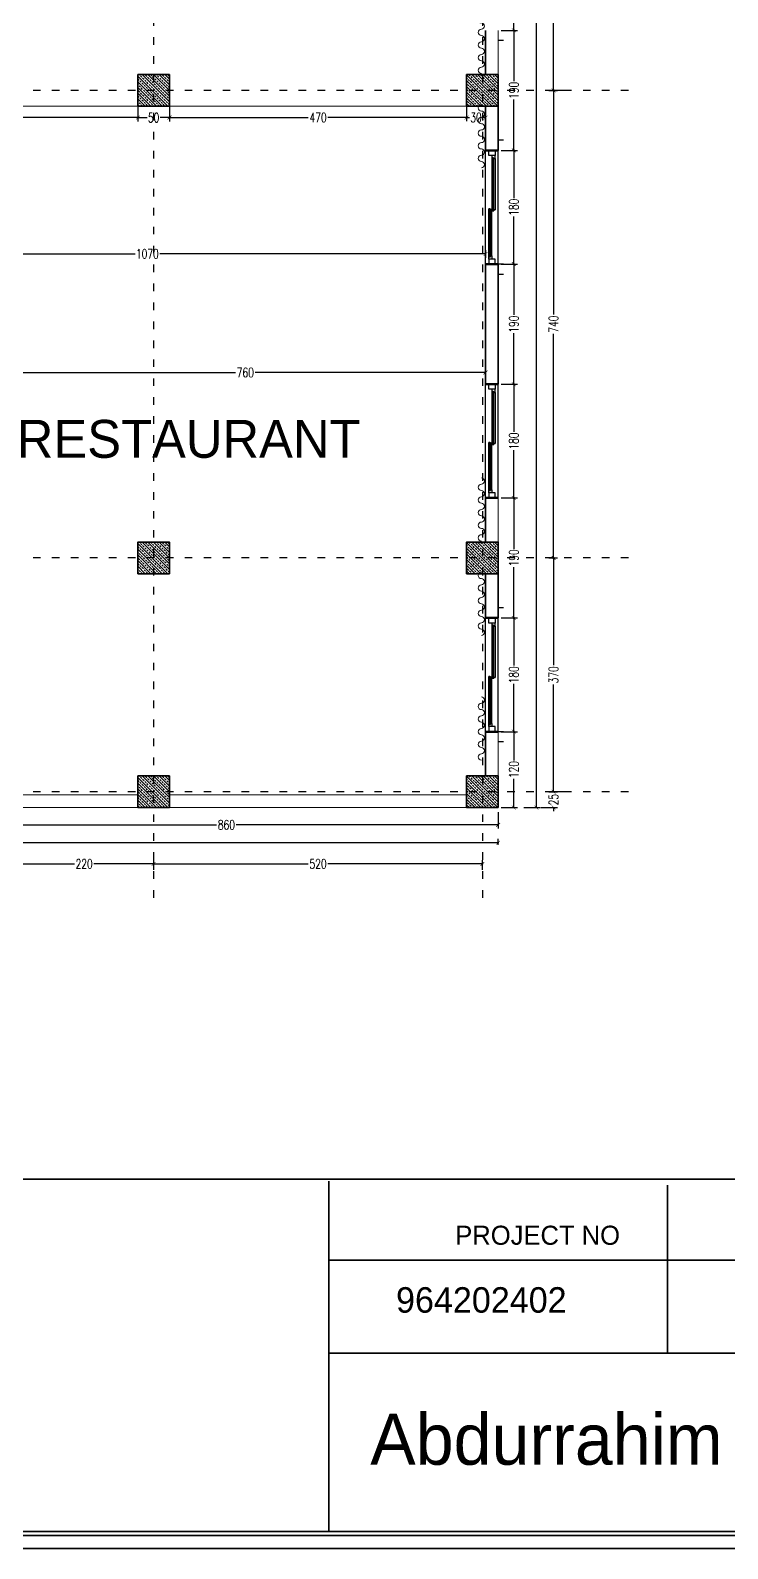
# Model space of a CAD drawing. Header units: centimetres. Extents: x -3207095 to 15275363, y -32656 to 4798027.
# Drawn here: x 680155 to 681258, y 4468302 to 4470705 of the extents above; entities that cross this region are included whole.
import ezdxf

# ---------------------------------------------------------------- set-up
doc = ezdxf.new("R2010")
doc.units = ezdxf.units.CM
doc.linetypes.add('ACAD_ISO03W100', pattern=[30, 12, -18])
doc.linetypes.add('DUZ', pattern=[500, 500])
doc.layers.get('0').update_dxf_attribs({"color": 1, "linetype": 'DUZ'})
for name, color, linetype in [('AGAC', 116, 'Continuous'), ('DIM', 1, 'DUZ'), ('KOLTAR_F', 145, 'Continuous'), ('PEN', 161, 'Continuous'), ('söve', 26, 'DUZ')]:
    doc.layers.add(name, color=color, linetype=linetype)
for name, color, linetype, lineweight in [('cam', 143, 'Continuous', 20), ('DUV', 220, 'Continuous', 50), ('DUVAR', 7, 'Continuous', 35), ('FE_PERDE', 205, 'Continuous', 15), ('gor25', 142, 'Continuous', 25), ('iç duvar', 7, 'Continuous', 50), ('KOLON_F', 3, 'Continuous', 35), ('YAZI', 7, 'Continuous', 15)]:
    doc.layers.add(name, color=color, linetype=linetype, lineweight=lineweight)
doc.styles.add('DIM', font='ROMANSTW.SHX', dxfattribs={"width": 0.7})
doc.dimstyles.new('1_100', dxfattribs={"dimtxt": 15, "dimasz": 6, "dimexe": 6, "dimexo": 0, "dimgap": 2, "dimtad": 0, "dimdec": 1, "dimzin": 11, "dimdsep": 46, "dimtxsty": 'DIM', "dimblk": 'ARCHTICK', "dimcen": 3, "dimdle": 1.25, "dimclrt": 2, "dimadec": 0, "dimazin": 0, "dimtfac": 1.25, "dimtdec": 1, "dimtix": 1, "dimtofl": 0, "dimtmove": 1, "dimatfit": 3, "dimldrblk": 'ARCHTICK', "dimfxl": 20, "dimfxlon": 1, "dimtolj": 1, "dimtzin": 0, "dimarcsym": 0})
pattern_1 = [(135, (5182297.5296, 3810001.6723), (-4.4901280605, -4.4901280605), []), (135, (5182297.5296, 3810006.1625), (-4.4901280605, -4.4901280605), [3.175, -1.5875])]

# ---------------------------------------------------------------- blocks, each defined once
blk = doc.blocks.new('GEN_BLOCK00601')
at = {"linetype": 'Continuous', "ltscale": 50}
for centre, start, end in [((50, 50), 0, 180), ((150, 50), 180, 0), ((250, 50), 0, 180), ((350, 50), 180, 0), ((450, 50), 0, 180), ((550, 50), 180, 0), ((650, 50), 0, 180), ((750, 50), 180, 0), ((850, 50), 0, 180), ((950, 50), 180, 0)]:
    blk.add_arc(centre, 50, start, end, dxfattribs=at)
for tag in ['FLOOR', 'Sfb']:
    blk.add_attdef(tag, (0, 0), '', height=1)
blk = doc.blocks.new('_ArchTick')
at = {"color": 0, "linetype": 'ByBlock', "const_width": 0.15}
blk.add_lwpolyline([(-0.5, -0.5), (0.5, 0.5)], dxfattribs=at)
blk = doc.blocks.new('*D281')
at = {"layer": 'Defpoints', "color": 0, "linetype": 'Continuous', "lineweight": 5, "transparency": 16777216}
for p in [(680035.1, 4469475.2), (680895.1, 4469475.2), (680895.1, 4469447.9)]:
    blk.add_point(p, dxfattribs=at)
at = {"layer": 'DIM', "color": 0, "linetype": 'Continuous', "lineweight": -2, "transparency": 16777216}
for p, q in [((680035.1, 4469467.9), (680035.1, 4469441.9)), ((680895.1, 4469467.9), (680895.1, 4469441.9)), ((680033.8, 4469447.9), (680449.6, 4469447.9)), ((680896.3, 4469447.9), (680480.6, 4469447.9))]:
    blk.add_line(p, q, dxfattribs=at)
at = {"layer": 'DIM', "color": 0, "linetype": 'Continuous', "lineweight": -2, "transparency": 16777216, "xscale": 6, "yscale": 6, "zscale": 6, "rotation": 180}
blk.add_blockref('_ArchTick', (680035.1, 4469447.9), dxfattribs=at)
at = {"layer": 'DIM', "color": 0, "linetype": 'Continuous', "lineweight": -2, "transparency": 16777216, "xscale": 6, "yscale": 6, "zscale": 6}
blk.add_blockref('_ArchTick', (680895.1, 4469447.9), dxfattribs=at)
at = {"layer": 'DIM', "color": 2, "linetype": 'Continuous', "lineweight": 5, "transparency": 16777216, "insert": (680465.1, 4469447.9), "char_height": 15, "attachment_point": 5, "style": 'DIM'}
blk.add_mtext('\\A1;860', dxfattribs=at)
blk = doc.blocks.new('*D282')
at = {"layer": 'Defpoints', "color": 0, "linetype": 'Continuous', "lineweight": 5, "transparency": 16777216}
for p in [(680895.1, 4469595.2), (680919.7, 4469595.2), (680895.1, 4469475.2)]:
    blk.add_point(p, dxfattribs=at)
at = {"layer": 'DIM', "color": 0, "linetype": 'Continuous', "lineweight": -2, "transparency": 16777216}
for p, q in [((680899.7, 4469595.2), (680925.7, 4469595.2)), ((680919.7, 4469596.4), (680919.7, 4469549.7)), ((680919.7, 4469473.9), (680919.7, 4469520.7)), ((680899.7, 4469475.2), (680925.7, 4469475.2))]:
    blk.add_line(p, q, dxfattribs=at)
at = {"layer": 'DIM', "color": 0, "linetype": 'Continuous', "lineweight": -2, "transparency": 16777216, "xscale": 6, "yscale": 6, "zscale": 6}
for p, rotation in [((680919.7, 4469595.2), 90), ((680919.7, 4469475.2), 270)]:
    blk.add_blockref('_ArchTick', p, dxfattribs=dict(at, rotation=rotation))
at = {"layer": 'DIM', "color": 2, "linetype": 'Continuous', "lineweight": 5, "transparency": 16777216, "insert": (680919.7, 4469535.2), "char_height": 15, "attachment_point": 5, "rotation": 90, "style": 'DIM'}
blk.add_mtext('\\A1;120', dxfattribs=at)
blk = doc.blocks.new('*D283')
at = {"layer": 'Defpoints', "color": 0, "linetype": 'Continuous', "lineweight": 5, "transparency": 16777216}
for p in [(680895.1, 4469775.2), (680919.7, 4469775.2), (680895.1, 4469595.2)]:
    blk.add_point(p, dxfattribs=at)
at = {"layer": 'DIM', "color": 0, "linetype": 'Continuous', "lineweight": -2, "transparency": 16777216}
for p, q in [((680899.7, 4469775.2), (680925.7, 4469775.2)), ((680919.7, 4469776.4), (680919.7, 4469699.7)), ((680919.7, 4469593.9), (680919.7, 4469670.7)), ((680899.7, 4469595.2), (680925.7, 4469595.2))]:
    blk.add_line(p, q, dxfattribs=at)
at = {"layer": 'DIM', "color": 0, "linetype": 'Continuous', "lineweight": -2, "transparency": 16777216, "xscale": 6, "yscale": 6, "zscale": 6}
for p, rotation in [((680919.7, 4469775.2), 90), ((680919.7, 4469595.2), 270)]:
    blk.add_blockref('_ArchTick', p, dxfattribs=dict(at, rotation=rotation))
at = {"layer": 'DIM', "color": 2, "linetype": 'Continuous', "lineweight": 5, "transparency": 16777216, "insert": (680919.7, 4469685.2), "char_height": 15, "attachment_point": 5, "rotation": 90, "style": 'DIM'}
blk.add_mtext('\\A1;180', dxfattribs=at)
blk = doc.blocks.new('*D284')
at = {"layer": 'Defpoints', "color": 0, "linetype": 'Continuous', "lineweight": 5, "transparency": 16777216}
for p in [(680895.1, 4469965.2), (680919.7, 4469965.2), (680895.1, 4469775.2)]:
    blk.add_point(p, dxfattribs=at)
at = {"layer": 'DIM', "color": 0, "linetype": 'Continuous', "lineweight": -2, "transparency": 16777216}
for p, q in [((680899.7, 4469965.2), (680925.7, 4469965.2)), ((680919.7, 4469966.4), (680919.7, 4469884.7)), ((680919.7, 4469773.9), (680919.7, 4469855.7)), ((680899.7, 4469775.2), (680925.7, 4469775.2))]:
    blk.add_line(p, q, dxfattribs=at)
at = {"layer": 'DIM', "color": 0, "linetype": 'Continuous', "lineweight": -2, "transparency": 16777216, "xscale": 6, "yscale": 6, "zscale": 6}
for p, rotation in [((680919.7, 4469965.2), 90), ((680919.7, 4469775.2), 270)]:
    blk.add_blockref('_ArchTick', p, dxfattribs=dict(at, rotation=rotation))
at = {"layer": 'DIM', "color": 2, "linetype": 'Continuous', "lineweight": 5, "transparency": 16777216, "insert": (680919.7, 4469870.2), "char_height": 15, "attachment_point": 5, "rotation": 90, "style": 'DIM'}
blk.add_mtext('\\A1;190', dxfattribs=at)
blk = doc.blocks.new('*D285')
at = {"layer": 'Defpoints', "color": 0, "linetype": 'Continuous', "lineweight": 5, "transparency": 16777216}
for p in [(680895.1, 4470145.2), (680919.7, 4470145.2), (680895.1, 4469965.2)]:
    blk.add_point(p, dxfattribs=at)
at = {"layer": 'DIM', "color": 0, "linetype": 'Continuous', "lineweight": -2, "transparency": 16777216}
for p, q in [((680899.7, 4470145.2), (680925.7, 4470145.2)), ((680919.7, 4470146.4), (680919.7, 4470069.7)), ((680919.7, 4469963.9), (680919.7, 4470040.7)), ((680899.7, 4469965.2), (680925.7, 4469965.2))]:
    blk.add_line(p, q, dxfattribs=at)
at = {"layer": 'DIM', "color": 0, "linetype": 'Continuous', "lineweight": -2, "transparency": 16777216, "xscale": 6, "yscale": 6, "zscale": 6}
for p, rotation in [((680919.7, 4470145.2), 90), ((680919.7, 4469965.2), 270)]:
    blk.add_blockref('_ArchTick', p, dxfattribs=dict(at, rotation=rotation))
at = {"layer": 'DIM', "color": 2, "linetype": 'Continuous', "lineweight": 5, "transparency": 16777216, "insert": (680919.7, 4470055.2), "char_height": 15, "attachment_point": 5, "rotation": 90, "style": 'DIM'}
blk.add_mtext('\\A1;180', dxfattribs=at)
blk = doc.blocks.new('*D286')
at = {"layer": 'Defpoints', "color": 0, "linetype": 'Continuous', "lineweight": 5, "transparency": 16777216}
for p in [(680895.1, 4470335.2), (680919.7, 4470335.2), (680895.1, 4470145.2)]:
    blk.add_point(p, dxfattribs=at)
at = {"layer": 'DIM', "color": 0, "linetype": 'Continuous', "lineweight": -2, "transparency": 16777216}
for p, q in [((680899.7, 4470335.2), (680925.7, 4470335.2)), ((680919.7, 4470336.4), (680919.7, 4470254.7)), ((680919.7, 4470143.9), (680919.7, 4470225.7)), ((680899.7, 4470145.2), (680925.7, 4470145.2))]:
    blk.add_line(p, q, dxfattribs=at)
at = {"layer": 'DIM', "color": 0, "linetype": 'Continuous', "lineweight": -2, "transparency": 16777216, "xscale": 6, "yscale": 6, "zscale": 6}
for p, rotation in [((680919.7, 4470335.2), 90), ((680919.7, 4470145.2), 270)]:
    blk.add_blockref('_ArchTick', p, dxfattribs=dict(at, rotation=rotation))
at = {"layer": 'DIM', "color": 2, "linetype": 'Continuous', "lineweight": 5, "transparency": 16777216, "insert": (680919.7, 4470240.2), "char_height": 15, "attachment_point": 5, "rotation": 90, "style": 'DIM'}
blk.add_mtext('\\A1;190', dxfattribs=at)
blk = doc.blocks.new('*D287')
at = {"layer": 'Defpoints', "color": 0, "linetype": 'Continuous', "lineweight": 5, "transparency": 16777216}
for p in [(680895.1, 4470515.2), (680919.7, 4470515.2), (680895.1, 4470335.2)]:
    blk.add_point(p, dxfattribs=at)
at = {"layer": 'DIM', "color": 0, "linetype": 'Continuous', "lineweight": -2, "transparency": 16777216}
for p, q in [((680899.7, 4470515.2), (680925.7, 4470515.2)), ((680919.7, 4470516.4), (680919.7, 4470439.7)), ((680919.7, 4470333.9), (680919.7, 4470410.7)), ((680899.7, 4470335.2), (680925.7, 4470335.2))]:
    blk.add_line(p, q, dxfattribs=at)
at = {"layer": 'DIM', "color": 0, "linetype": 'Continuous', "lineweight": -2, "transparency": 16777216, "xscale": 6, "yscale": 6, "zscale": 6}
for p, rotation in [((680919.7, 4470515.2), 90), ((680919.7, 4470335.2), 270)]:
    blk.add_blockref('_ArchTick', p, dxfattribs=dict(at, rotation=rotation))
at = {"layer": 'DIM', "color": 2, "linetype": 'Continuous', "lineweight": 5, "transparency": 16777216, "insert": (680919.7, 4470425.2), "char_height": 15, "attachment_point": 5, "rotation": 90, "style": 'DIM'}
blk.add_mtext('\\A1;180', dxfattribs=at)
blk = doc.blocks.new('*D288')
at = {"layer": 'Defpoints', "color": 0, "linetype": 'Continuous', "lineweight": 5, "transparency": 16777216}
for p in [(680895.1, 4470705.2), (680919.7, 4470705.2), (680895.1, 4470515.2)]:
    blk.add_point(p, dxfattribs=at)
at = {"layer": 'DIM', "color": 0, "linetype": 'Continuous', "lineweight": -2, "transparency": 16777216}
for p, q in [((680899.7, 4470705.2), (680925.7, 4470705.2)), ((680919.7, 4470706.4), (680919.7, 4470624.7)), ((680919.7, 4470513.9), (680919.7, 4470595.7)), ((680899.7, 4470515.2), (680925.7, 4470515.2))]:
    blk.add_line(p, q, dxfattribs=at)
at = {"layer": 'DIM', "color": 0, "linetype": 'Continuous', "lineweight": -2, "transparency": 16777216, "xscale": 6, "yscale": 6, "zscale": 6}
for p, rotation in [((680919.7, 4470705.2), 90), ((680919.7, 4470515.2), 270)]:
    blk.add_blockref('_ArchTick', p, dxfattribs=dict(at, rotation=rotation))
at = {"layer": 'DIM', "color": 2, "linetype": 'Continuous', "lineweight": 5, "transparency": 16777216, "insert": (680919.7, 4470610.2), "char_height": 15, "attachment_point": 5, "rotation": 90, "style": 'DIM'}
blk.add_mtext('\\A1;190', dxfattribs=at)
blk = doc.blocks.new('*D289')
at = {"layer": 'Defpoints', "color": 0, "linetype": 'Continuous', "lineweight": 5, "transparency": 16777216}
for p in [(680895.1, 4470885.2), (680919.7, 4470885.2), (680895.1, 4470705.2)]:
    blk.add_point(p, dxfattribs=at)
at = {"layer": 'DIM', "color": 0, "linetype": 'Continuous', "lineweight": -2, "transparency": 16777216}
for p, q in [((680899.7, 4470885.2), (680925.7, 4470885.2)), ((680919.7, 4470886.4), (680919.7, 4470809.7)), ((680919.7, 4470703.9), (680919.7, 4470780.7)), ((680899.7, 4470705.2), (680925.7, 4470705.2))]:
    blk.add_line(p, q, dxfattribs=at)
at = {"layer": 'DIM', "color": 0, "linetype": 'Continuous', "lineweight": -2, "transparency": 16777216, "xscale": 6, "yscale": 6, "zscale": 6}
for p, rotation in [((680919.7, 4470885.2), 90), ((680919.7, 4470705.2), 270)]:
    blk.add_blockref('_ArchTick', p, dxfattribs=dict(at, rotation=rotation))
at = {"layer": 'DIM', "color": 2, "linetype": 'Continuous', "lineweight": 5, "transparency": 16777216, "insert": (680919.7, 4470795.2), "char_height": 15, "attachment_point": 5, "rotation": 90, "style": 'DIM'}
blk.add_mtext('\\A1;180', dxfattribs=at)
blk = doc.blocks.new('*D307')
at = {"layer": 'Defpoints', "color": 0, "linetype": 'Continuous', "lineweight": 5, "transparency": 16777216}
for p in [(680975.1, 4471350.2), (680982.7, 4470610.2), (681045.6, 4470610.2)]:
    blk.add_point(p, dxfattribs=at)
at = {"layer": 'DIM', "color": 0, "linetype": 'Continuous', "lineweight": -2, "transparency": 16777216}
for p, q in [((680975.1, 4471350.2), (680988.7, 4471350.2)), ((680982.7, 4471351.4), (680982.7, 4470995.7)), ((680982.7, 4470608.9), (680982.7, 4470964.7)), ((681002.7, 4470610.2), (680976.7, 4470610.2))]:
    blk.add_line(p, q, dxfattribs=at)
at = {"layer": 'DIM', "color": 0, "linetype": 'Continuous', "lineweight": -2, "transparency": 16777216, "xscale": 6, "yscale": 6, "zscale": 6}
for p, rotation in [((680982.7, 4471350.2), 90), ((680982.7, 4470610.2), 270)]:
    blk.add_blockref('_ArchTick', p, dxfattribs=dict(at, rotation=rotation))
at = {"layer": 'DIM', "color": 2, "linetype": 'Continuous', "lineweight": 5, "transparency": 16777216, "insert": (680982.7, 4470980.2), "char_height": 15, "attachment_point": 5, "rotation": 90, "style": 'DIM'}
blk.add_mtext('\\A1;740', dxfattribs=at)
blk = doc.blocks.new('*D308')
at = {"layer": 'Defpoints', "color": 0, "linetype": 'Continuous', "lineweight": 5, "transparency": 16777216}
for p in [(680975.1, 4470610.2), (680975.1, 4469870.2), (680982.7, 4469870.2)]:
    blk.add_point(p, dxfattribs=at)
at = {"layer": 'DIM', "color": 0, "linetype": 'Continuous', "lineweight": -2, "transparency": 16777216}
for p, q in [((680982.7, 4470611.4), (680982.7, 4470255.7)), ((680975.1, 4470610.2), (680988.7, 4470610.2)), ((680982.7, 4469868.9), (680982.7, 4470224.7)), ((680975.1, 4469870.2), (680988.7, 4469870.2))]:
    blk.add_line(p, q, dxfattribs=at)
at = {"layer": 'DIM', "color": 0, "linetype": 'Continuous', "lineweight": -2, "transparency": 16777216, "xscale": 6, "yscale": 6, "zscale": 6}
for p, rotation in [((680982.7, 4470610.2), 90), ((680982.7, 4469870.2), 270)]:
    blk.add_blockref('_ArchTick', p, dxfattribs=dict(at, rotation=rotation))
at = {"layer": 'DIM', "color": 2, "linetype": 'Continuous', "lineweight": 5, "transparency": 16777216, "insert": (680982.7, 4470240.2), "char_height": 15, "attachment_point": 5, "rotation": 90, "style": 'DIM'}
blk.add_mtext('\\A1;740', dxfattribs=at)
blk = doc.blocks.new('*D309')
at = {"layer": 'Defpoints', "color": 0, "linetype": 'Continuous', "lineweight": 5, "transparency": 16777216}
for p in [(680975.1, 4469870.2), (680982.7, 4469500.2), (681045.6, 4469500.2)]:
    blk.add_point(p, dxfattribs=at)
at = {"layer": 'DIM', "color": 0, "linetype": 'Continuous', "lineweight": -2, "transparency": 16777216}
for p, q in [((680975.1, 4469870.2), (680988.7, 4469870.2)), ((680982.7, 4469871.4), (680982.7, 4469700.7)), ((680982.7, 4469498.9), (680982.7, 4469669.7)), ((681002.7, 4469500.2), (680976.7, 4469500.2))]:
    blk.add_line(p, q, dxfattribs=at)
at = {"layer": 'DIM', "color": 0, "linetype": 'Continuous', "lineweight": -2, "transparency": 16777216, "xscale": 6, "yscale": 6, "zscale": 6}
for p, rotation in [((680982.7, 4469870.2), 90), ((680982.7, 4469500.2), 270)]:
    blk.add_blockref('_ArchTick', p, dxfattribs=dict(at, rotation=rotation))
at = {"layer": 'DIM', "color": 2, "linetype": 'Continuous', "lineweight": 5, "transparency": 16777216, "insert": (680982.7, 4469685.2), "char_height": 15, "attachment_point": 5, "rotation": 90, "style": 'DIM'}
blk.add_mtext('\\A1;370', dxfattribs=at)
blk = doc.blocks.new('*D310')
at = {"layer": 'Defpoints', "color": 0, "linetype": 'Continuous', "lineweight": 5, "transparency": 16777216}
for p in [(680975.1, 4469500.2), (680925.7, 4469475.2), (680982.7, 4469475.2)]:
    blk.add_point(p, dxfattribs=at)
at = {"layer": 'DIM', "color": 0, "linetype": 'Continuous', "lineweight": -2, "transparency": 16777216}
for p, q in [((680982.7, 4469500.2), (680982.7, 4469506.2)), ((680975.1, 4469500.2), (680988.7, 4469500.2)), ((680962.7, 4469475.2), (680988.7, 4469475.2)), ((680982.7, 4469475.2), (680982.7, 4469469.2))]:
    blk.add_line(p, q, dxfattribs=at)
at = {"layer": 'DIM', "color": 0, "linetype": 'Continuous', "lineweight": -2, "transparency": 16777216, "xscale": 6, "yscale": 6, "zscale": 6}
for p, rotation in [((680982.7, 4469500.2), 270), ((680982.7, 4469475.2), 90)]:
    blk.add_blockref('_ArchTick', p, dxfattribs=dict(at, rotation=rotation))
at = {"layer": 'DIM', "color": 2, "linetype": 'Continuous', "lineweight": 5, "transparency": 16777216, "insert": (680982.7, 4469487.7), "char_height": 15, "attachment_point": 5, "rotation": 90, "style": 'DIM'}
blk.add_mtext('\\A1;25', dxfattribs=at)
blk = doc.blocks.new('*D311')
at = {"layer": 'Defpoints', "color": 0, "linetype": 'Continuous', "lineweight": 5, "transparency": 16777216}
for p in [(680350.1, 4469385.9), (680350.1, 4469376.6), (680870.1, 4469376.6)]:
    blk.add_point(p, dxfattribs=at)
at = {"layer": 'DIM', "color": 0, "linetype": 'Continuous', "lineweight": -2, "transparency": 16777216}
for p, q in [((680348.8, 4469385.9), (680594.6, 4469385.9)), ((680350.1, 4469376.6), (680350.1, 4469391.9)), ((680871.3, 4469385.9), (680625.6, 4469385.9)), ((680870.1, 4469376.6), (680870.1, 4469391.9))]:
    blk.add_line(p, q, dxfattribs=at)
at = {"layer": 'DIM', "color": 0, "linetype": 'Continuous', "lineweight": -2, "transparency": 16777216, "xscale": 6, "yscale": 6, "zscale": 6, "rotation": 180}
blk.add_blockref('_ArchTick', (680350.1, 4469385.9), dxfattribs=at)
at = {"layer": 'DIM', "color": 0, "linetype": 'Continuous', "lineweight": -2, "transparency": 16777216, "xscale": 6, "yscale": 6, "zscale": 6}
blk.add_blockref('_ArchTick', (680870.1, 4469385.9), dxfattribs=at)
at = {"layer": 'DIM', "color": 2, "linetype": 'Continuous', "lineweight": 5, "transparency": 16777216, "insert": (680610.1, 4469385.9), "char_height": 15, "attachment_point": 5, "style": 'DIM'}
blk.add_mtext('\\A1;520', dxfattribs=at)
blk = doc.blocks.new('*D312')
at = {"layer": 'Defpoints', "color": 0, "linetype": 'Continuous', "lineweight": 5, "transparency": 16777216}
for p in [(680130.1, 4469385.9), (680130.1, 4469376.6), (680350.1, 4469376.6)]:
    blk.add_point(p, dxfattribs=at)
at = {"layer": 'DIM', "color": 0, "linetype": 'Continuous', "lineweight": -2, "transparency": 16777216}
for p, q in [((680128.8, 4469385.9), (680224.6, 4469385.9)), ((680130.1, 4469376.6), (680130.1, 4469391.9)), ((680351.3, 4469385.9), (680255.6, 4469385.9)), ((680350.1, 4469376.6), (680350.1, 4469391.9))]:
    blk.add_line(p, q, dxfattribs=at)
at = {"layer": 'DIM', "color": 0, "linetype": 'Continuous', "lineweight": -2, "transparency": 16777216, "xscale": 6, "yscale": 6, "zscale": 6, "rotation": 180}
blk.add_blockref('_ArchTick', (680130.1, 4469385.9), dxfattribs=at)
at = {"layer": 'DIM', "color": 0, "linetype": 'Continuous', "lineweight": -2, "transparency": 16777216, "xscale": 6, "yscale": 6, "zscale": 6}
blk.add_blockref('_ArchTick', (680350.1, 4469385.9), dxfattribs=at)
at = {"layer": 'DIM', "color": 2, "linetype": 'Continuous', "lineweight": 5, "transparency": 16777216, "insert": (680240.1, 4469385.9), "char_height": 15, "attachment_point": 5, "style": 'DIM'}
blk.add_mtext('\\A1;220', dxfattribs=at)
blk = doc.blocks.new('*D332')
at = {"layer": 'Defpoints', "color": 0, "linetype": 'Continuous', "lineweight": 5, "transparency": 16777216}
for p in [(679240.1, 4469416.1), (680895.1, 4469419.5), (680895.1, 4469416.1)]:
    blk.add_point(p, dxfattribs=at)
at = {"layer": 'DIM', "color": 0, "linetype": 'Continuous', "lineweight": -2, "transparency": 16777216}
for p, q in [((679238.8, 4469419.5), (680048.1, 4469419.5)), ((679240.1, 4469416.1), (679240.1, 4469425.5)), ((680896.3, 4469419.5), (680087.1, 4469419.5)), ((680895.1, 4469416.1), (680895.1, 4469425.5))]:
    blk.add_line(p, q, dxfattribs=at)
at = {"layer": 'DIM', "color": 0, "linetype": 'Continuous', "lineweight": -2, "transparency": 16777216, "xscale": 6, "yscale": 6, "zscale": 6, "rotation": 180}
blk.add_blockref('_ArchTick', (679240.1, 4469419.5), dxfattribs=at)
at = {"layer": 'DIM', "color": 0, "linetype": 'Continuous', "lineweight": -2, "transparency": 16777216, "xscale": 6, "yscale": 6, "zscale": 6}
blk.add_blockref('_ArchTick', (680895.1, 4469419.5), dxfattribs=at)
at = {"layer": 'DIM', "color": 2, "linetype": 'Continuous', "lineweight": 5, "transparency": 16777216, "insert": (680067.6, 4469419.5), "char_height": 15, "attachment_point": 5, "style": 'DIM'}
blk.add_mtext('\\A1;1655', dxfattribs=at)
blk = doc.blocks.new('*D333')
at = {"layer": 'Defpoints', "color": 0, "linetype": 'Continuous', "lineweight": 5, "transparency": 16777216}
for p in [(680925.7, 4472415.2), (680955.5, 4472415.2), (680925.7, 4469475.2)]:
    blk.add_point(p, dxfattribs=at)
at = {"layer": 'DIM', "color": 0, "linetype": 'Continuous', "lineweight": -2, "transparency": 16777216}
for p, q in [((680935.5, 4472415.2), (680961.5, 4472415.2)), ((680955.5, 4472416.4), (680955.5, 4470965.7)), ((680955.5, 4469473.9), (680955.5, 4470924.7)), ((680935.5, 4469475.2), (680961.5, 4469475.2))]:
    blk.add_line(p, q, dxfattribs=at)
at = {"layer": 'DIM', "color": 0, "linetype": 'Continuous', "lineweight": -2, "transparency": 16777216, "xscale": 6, "yscale": 6, "zscale": 6}
for p, rotation in [((680955.5, 4472415.2), 90), ((680955.5, 4469475.2), 270)]:
    blk.add_blockref('_ArchTick', p, dxfattribs=dict(at, rotation=rotation))
at = {"layer": 'DIM', "color": 2, "linetype": 'Continuous', "lineweight": 5, "transparency": 16777216, "insert": (680955.5, 4470945.2), "char_height": 15, "attachment_point": 5, "rotation": 90, "style": 'DIM'}
blk.add_mtext('\\A1;2940', dxfattribs=at)
blk = doc.blocks.new('*D473')
at = {"layer": 'Defpoints', "color": 0, "linetype": 'Continuous', "lineweight": 5, "transparency": 16777216}
for p in [(679805.1, 4470364.6), (680875.1, 4470357.1), (680875.1, 4470351.4)]:
    blk.add_point(p, dxfattribs=at)
at = {"layer": 'DIM', "color": 0, "linetype": 'Continuous', "lineweight": -2, "transparency": 16777216}
for p, q in [((679803.8, 4470351.4), (680320.6, 4470351.4)), ((679805.1, 4470364.6), (679805.1, 4470345.4)), ((680876.3, 4470351.4), (680359.6, 4470351.4)), ((680875.1, 4470357.1), (680875.1, 4470345.4))]:
    blk.add_line(p, q, dxfattribs=at)
at = {"layer": 'DIM', "color": 0, "linetype": 'Continuous', "lineweight": -2, "transparency": 16777216, "xscale": 6, "yscale": 6, "zscale": 6, "rotation": 180}
blk.add_blockref('_ArchTick', (679805.1, 4470351.4), dxfattribs=at)
at = {"layer": 'DIM', "color": 0, "linetype": 'Continuous', "lineweight": -2, "transparency": 16777216, "xscale": 6, "yscale": 6, "zscale": 6}
blk.add_blockref('_ArchTick', (680875.1, 4470351.4), dxfattribs=at)
at = {"layer": 'DIM', "color": 2, "linetype": 'Continuous', "lineweight": 5, "transparency": 16777216, "insert": (680340.1, 4470351.4), "char_height": 15, "attachment_point": 5, "style": 'DIM'}
blk.add_mtext('\\A1;1070', dxfattribs=at)
blk = doc.blocks.new('*D485')
at = {"layer": 'Defpoints', "color": 0, "linetype": 'Continuous', "lineweight": 5, "transparency": 16777216}
for p in [(680115.1, 4470185.2), (680875.1, 4470185.2), (680875.1, 4470163.7)]:
    blk.add_point(p, dxfattribs=at)
at = {"layer": 'DIM', "color": 0, "linetype": 'Continuous', "lineweight": -2, "transparency": 16777216}
for p, q in [((680115.1, 4470183.7), (680115.1, 4470157.7)), ((680875.1, 4470183.7), (680875.1, 4470157.7)), ((680113.8, 4470163.7), (680479.6, 4470163.7)), ((680876.3, 4470163.7), (680510.6, 4470163.7))]:
    blk.add_line(p, q, dxfattribs=at)
at = {"layer": 'DIM', "color": 0, "linetype": 'Continuous', "lineweight": -2, "transparency": 16777216, "xscale": 6, "yscale": 6, "zscale": 6, "rotation": 180}
blk.add_blockref('_ArchTick', (680115.1, 4470163.7), dxfattribs=at)
at = {"layer": 'DIM', "color": 0, "linetype": 'Continuous', "lineweight": -2, "transparency": 16777216, "xscale": 6, "yscale": 6, "zscale": 6}
blk.add_blockref('_ArchTick', (680875.1, 4470163.7), dxfattribs=at)
at = {"layer": 'DIM', "color": 2, "linetype": 'Continuous', "lineweight": 5, "transparency": 16777216, "insert": (680495.1, 4470163.7), "char_height": 15, "attachment_point": 5, "style": 'DIM'}
blk.add_mtext('\\A1;760', dxfattribs=at)
blk = doc.blocks.new('*D486')
at = {"layer": 'Defpoints', "color": 0, "linetype": 'Continuous', "lineweight": 5, "transparency": 16777216}
for p in [(680375.1, 4470585.2), (680845.1, 4470585.2), (680845.1, 4470567.2)]:
    blk.add_point(p, dxfattribs=at)
at = {"layer": 'DIM', "color": 0, "linetype": 'Continuous', "lineweight": -2, "transparency": 16777216}
for p, q in [((680373.8, 4470567.2), (680594.6, 4470567.2)), ((680375.1, 4470585.2), (680375.1, 4470561.2)), ((680846.3, 4470567.2), (680625.6, 4470567.2)), ((680845.1, 4470585.2), (680845.1, 4470561.2))]:
    blk.add_line(p, q, dxfattribs=at)
at = {"layer": 'DIM', "color": 0, "linetype": 'Continuous', "lineweight": -2, "transparency": 16777216, "xscale": 6, "yscale": 6, "zscale": 6, "rotation": 180}
blk.add_blockref('_ArchTick', (680375.1, 4470567.2), dxfattribs=at)
at = {"layer": 'DIM', "color": 0, "linetype": 'Continuous', "lineweight": -2, "transparency": 16777216, "xscale": 6, "yscale": 6, "zscale": 6}
blk.add_blockref('_ArchTick', (680845.1, 4470567.2), dxfattribs=at)
at = {"layer": 'DIM', "color": 2, "linetype": 'Continuous', "lineweight": 5, "transparency": 16777216, "insert": (680610.1, 4470567.2), "char_height": 15, "attachment_point": 5, "style": 'DIM'}
blk.add_mtext('\\A1;470', dxfattribs=at)
blk = doc.blocks.new('*D487')
at = {"layer": 'Defpoints', "color": 0, "linetype": 'Continuous', "lineweight": 5, "transparency": 16777216}
for p in [(680845.1, 4470585.2), (680875.1, 4470585.2), (680875.1, 4470567.2)]:
    blk.add_point(p, dxfattribs=at)
at = {"layer": 'DIM', "color": 0, "linetype": 'Continuous', "lineweight": -2, "transparency": 16777216}
for p, q in [((680843.8, 4470567.2), (680849.6, 4470567.2)), ((680845.1, 4470585.2), (680845.1, 4470561.2)), ((680876.3, 4470567.2), (680870.6, 4470567.2)), ((680875.1, 4470585.2), (680875.1, 4470561.2))]:
    blk.add_line(p, q, dxfattribs=at)
at = {"layer": 'DIM', "color": 0, "linetype": 'Continuous', "lineweight": -2, "transparency": 16777216, "xscale": 6, "yscale": 6, "zscale": 6, "rotation": 180}
blk.add_blockref('_ArchTick', (680845.1, 4470567.2), dxfattribs=at)
at = {"layer": 'DIM', "color": 0, "linetype": 'Continuous', "lineweight": -2, "transparency": 16777216, "xscale": 6, "yscale": 6, "zscale": 6}
blk.add_blockref('_ArchTick', (680875.1, 4470567.2), dxfattribs=at)
at = {"layer": 'DIM', "color": 2, "linetype": 'Continuous', "lineweight": 5, "transparency": 16777216, "insert": (680860.1, 4470567.2), "char_height": 15, "attachment_point": 5, "style": 'DIM'}
blk.add_mtext('\\A1;30', dxfattribs=at)
blk = doc.blocks.new('*D488')
at = {"layer": 'Defpoints', "color": 0, "linetype": 'Continuous', "lineweight": 5, "transparency": 16777216}
for p in [(680325.1, 4470585.2), (680325.1, 4470567), (680375.1, 4470585.2)]:
    blk.add_point(p, dxfattribs=at)
at = {"layer": 'DIM', "color": 0, "linetype": 'Continuous', "lineweight": -2, "transparency": 16777216}
for p, q in [((680323.8, 4470567), (680339.6, 4470567)), ((680325.1, 4470585.2), (680325.1, 4470561)), ((680376.3, 4470567), (680360.6, 4470567)), ((680375.1, 4470585.2), (680375.1, 4470561))]:
    blk.add_line(p, q, dxfattribs=at)
at = {"layer": 'DIM', "color": 0, "linetype": 'Continuous', "lineweight": -2, "transparency": 16777216, "xscale": 6, "yscale": 6, "zscale": 6, "rotation": 180}
blk.add_blockref('_ArchTick', (680325.1, 4470567), dxfattribs=at)
at = {"layer": 'DIM', "color": 0, "linetype": 'Continuous', "lineweight": -2, "transparency": 16777216, "xscale": 6, "yscale": 6, "zscale": 6}
blk.add_blockref('_ArchTick', (680375.1, 4470567), dxfattribs=at)
at = {"layer": 'DIM', "color": 2, "linetype": 'Continuous', "lineweight": 5, "transparency": 16777216, "insert": (680350.1, 4470567), "char_height": 15, "attachment_point": 5, "style": 'DIM'}
blk.add_mtext('\\A1;50', dxfattribs=at)
blk = doc.blocks.new('*D489')
at = {"layer": 'Defpoints', "color": 0, "linetype": 'Continuous', "lineweight": 5, "transparency": 16777216}
for p in [(679855.1, 4470585.2), (679855.1, 4470567), (680325.1, 4470585.2)]:
    blk.add_point(p, dxfattribs=at)
at = {"layer": 'DIM', "color": 0, "linetype": 'Continuous', "lineweight": -2, "transparency": 16777216}
for p, q in [((679853.8, 4470567), (680074.6, 4470567)), ((679855.1, 4470585.2), (679855.1, 4470561)), ((680326.3, 4470567), (680105.6, 4470567)), ((680325.1, 4470585.2), (680325.1, 4470561))]:
    blk.add_line(p, q, dxfattribs=at)
at = {"layer": 'DIM', "color": 0, "linetype": 'Continuous', "lineweight": -2, "transparency": 16777216, "xscale": 6, "yscale": 6, "zscale": 6, "rotation": 180}
blk.add_blockref('_ArchTick', (679855.1, 4470567), dxfattribs=at)
at = {"layer": 'DIM', "color": 0, "linetype": 'Continuous', "lineweight": -2, "transparency": 16777216, "xscale": 6, "yscale": 6, "zscale": 6}
blk.add_blockref('_ArchTick', (680325.1, 4470567), dxfattribs=at)
at = {"layer": 'DIM', "color": 2, "linetype": 'Continuous', "lineweight": 5, "transparency": 16777216, "insert": (680090.1, 4470567), "char_height": 15, "attachment_point": 5, "style": 'DIM'}
blk.add_mtext('\\A1;470', dxfattribs=at)

msp = doc.modelspace()

# ---------------------------------------------------------------- hatches: boundary and pattern name
at = {"layer": 'KOLTAR_F'}
h = msp.add_hatch(dxfattribs=at)
h.set_pattern_fill('ANSI33', color=256, angle=90, style=0)
h.set_pattern_definition([(135, (5182817.5296, 3810001.6723), (-4.4901280605, -4.4901280605), []), (135, (5182817.5296, 3810006.1625), (-4.4901280605, -4.4901280605), [3.175, -1.5875])])
h.paths.add_polyline_path([(680375.06, 4470585.15), (680375.06, 4470635.15), (680325.06, 4470635.15), (680325.06, 4470585.15)])
h = msp.add_hatch(dxfattribs=at)
h.set_pattern_fill('ANSI33', color=256, angle=90, style=0)
h.set_pattern_definition([(135, (5182817.5296, 3810001.6723), (-4.4901280605, -4.4901280605), []), (135, (5182817.5296, 3810006.1625), (-4.4901280605, -4.4901280605), [3.175, -1.5875])])
h.paths.add_polyline_path([(680375.06, 4470585.15), (680375.06, 4470635.15), (680325.06, 4470635.15), (680325.06, 4470585.15)])
h = msp.add_hatch(dxfattribs=at)
h.set_pattern_fill('ANSI33', color=256, angle=90, style=0)
h.set_pattern_definition(pattern_1)
h.paths.add_polyline_path([(680895.06, 4470585.15), (680895.06, 4470635.15), (680845.06, 4470635.15), (680845.06, 4470585.15)])
h = msp.add_hatch(dxfattribs=at)
h.set_pattern_fill('ANSI33', color=256, angle=90, style=0)
h.set_pattern_definition(pattern_1)
h.paths.add_polyline_path([(680895.06, 4470585.15), (680895.06, 4470635.15), (680845.06, 4470635.15), (680845.06, 4470585.15)])
h = msp.add_hatch(dxfattribs=at)
h.set_pattern_fill('ANSI33', color=256, angle=90, style=0)
h.set_pattern_definition([(135, (5182817.5296, 3809261.6723), (-4.4901280605, -4.4901280605), []), (135, (5182817.5296, 3809266.1625), (-4.4901280605, -4.4901280605), [3.175, -1.5875])])
h.paths.add_polyline_path([(680375.06, 4469845.15), (680375.06, 4469895.15), (680325.06, 4469895.15), (680325.06, 4469845.15)])
h = msp.add_hatch(dxfattribs=at)
h.set_pattern_fill('ANSI33', color=256, angle=90, style=0)
h.set_pattern_definition([(135, (5182297.5296, 3809261.6723), (-4.4901280605, -4.4901280605), []), (135, (5182297.5296, 3809266.1625), (-4.4901280605, -4.4901280605), [3.175, -1.5875])])
h.paths.add_polyline_path([(680895.06, 4469845.15), (680895.06, 4469895.15), (680845.06, 4469895.15), (680845.06, 4469845.15)])
h = msp.add_hatch(dxfattribs=at)
h.set_pattern_fill('ANSI33', color=256, angle=90, style=0)
h.set_pattern_definition([(135, (5182817.5296, 3808891.6723), (-4.4901280605, -4.4901280605), []), (135, (5182817.5296, 3808896.1625), (-4.4901280605, -4.4901280605), [3.175, -1.5875])])
h.paths.add_polyline_path([(680375.06, 4469475.15), (680375.06, 4469525.15), (680325.06, 4469525.15), (680325.06, 4469475.15)])
h = msp.add_hatch(dxfattribs=at)
h.set_pattern_fill('ANSI33', color=256, angle=90, style=0)
h.set_pattern_definition([(135, (5182297.5296, 3808891.6723), (-4.4901280605, -4.4901280605), []), (135, (5182297.5296, 3808896.1625), (-4.4901280605, -4.4901280605), [3.175, -1.5875])])
h.paths.add_polyline_path([(680895.06, 4469475.15), (680895.06, 4469525.15), (680845.06, 4469525.15), (680845.06, 4469475.15)])

# ---------------------------------------------------------------- linework, layer by layer
at = {"color": 232, "linetype": 'ACAD_ISO03W100'}
for p, q in [((680350.06, 4472584.38), (680350.06, 4469325.53)), ((680870.06, 4472584.38), (680870.06, 4469325.53)), ((681101.25, 4470610.15), (676992.69, 4470610.15)), ((681101.25, 4469870.15), (676992.69, 4469870.15)), ((681101.25, 4469500.15), (676992.69, 4469500.15))]:
    msp.add_line(p, q, dxfattribs=at)
at = {"layer": 'AGAC'}
for p, q in [((680875.06, 4470335.15), (680875.06, 4470515.15)), ((680895.06, 4470335.15), (680895.06, 4470515.15)), ((680875.06, 4469965.15), (680875.06, 4470145.15)), ((680895.06, 4469965.15), (680895.06, 4470145.15)), ((680875.06, 4469595.15), (680875.06, 4469775.15)), ((680895.06, 4469595.15), (680895.06, 4469775.15))]:
    msp.add_line(p, q, dxfattribs=at)
at = {"layer": 'cam'}
for p, q in [((680887.06, 4470503.65), (680887.06, 4470419.65)), ((680887.56, 4470503.65), (680887.56, 4470419.65)), ((680888.06, 4470503.65), (680888.06, 4470419.65)), ((680882.06, 4470346.65), (680882.06, 4470422.65)), ((680882.56, 4470346.65), (680882.56, 4470422.65)), ((680883.06, 4470346.65), (680883.06, 4470422.65)), ((680887.06, 4470133.65), (680887.06, 4470049.65)), ((680887.56, 4470133.65), (680887.56, 4470049.65)), ((680888.06, 4470133.65), (680888.06, 4470049.65)), ((680882.06, 4469976.65), (680882.06, 4470052.65)), ((680882.56, 4469976.65), (680882.56, 4470052.65)), ((680883.06, 4469976.65), (680883.06, 4470052.65)), ((680887.06, 4469763.65), (680887.06, 4469679.65)), ((680887.56, 4469763.65), (680887.56, 4469679.65)), ((680888.06, 4469763.65), (680888.06, 4469679.65)), ((680882.06, 4469606.65), (680882.06, 4469682.65)), ((680882.56, 4469606.65), (680882.56, 4469682.65)), ((680883.06, 4469606.65), (680883.06, 4469682.65))]:
    msp.add_line(p, q, dxfattribs=at)
at = {"layer": 'DUV'}
for p, q in [((680875.06, 4470515.15), (680895.06, 4470515.15)), ((680875.06, 4470335.15), (680895.06, 4470335.15)), ((680875.06, 4470145.15), (680895.06, 4470145.15)), ((680875.06, 4470145.15), (680895.06, 4470145.15)), ((680875.06, 4470145.15), (680895.06, 4470145.15)), ((680875.06, 4469965.15), (680895.06, 4469965.15)), ((680875.06, 4469965.15), (680895.06, 4469965.15)), ((680875.06, 4469965.15), (680895.06, 4469965.15)), ((680875.06, 4469775.15), (680895.06, 4469775.15)), ((680875.06, 4469595.15), (680895.06, 4469595.15))]:
    msp.add_line(p, q, dxfattribs=at)
at = {"layer": 'DUVAR'}
for p, q in [((680875.06, 4470705.15), (680875.06, 4470635.15)), ((680875.06, 4470515.15), (680875.06, 4470585.15)), ((680895.06, 4470515.15), (680895.06, 4470585.15)), ((680875.06, 4470515.15), (680895.06, 4470515.15)), ((680875.06, 4470335.15), (680895.06, 4470335.15)), ((680875.06, 4470145.15), (680875.06, 4470335.15)), ((680895.06, 4470145.15), (680895.06, 4470335.15)), ((680875.06, 4470145.15), (680895.06, 4470145.15)), ((680875.06, 4469965.15), (680895.06, 4469965.15)), ((680875.06, 4469965.15), (680875.06, 4469895.15)), ((680875.06, 4469775.15), (680875.06, 4469845.15)), ((680895.06, 4469775.15), (680895.06, 4469845.15)), ((680875.06, 4469775.15), (680895.06, 4469775.15)), ((680875.06, 4469595.15), (680875.06, 4469525.15)), ((680875.06, 4469595.15), (680895.06, 4469595.15)), ((682551.14, 4468886.75), (675405.74, 4468886.75)), ((680627.18, 4468884.02), (680627.18, 4468329.52)), ((681162.93, 4468877.36), (681162.93, 4468611.41)), ((682552.22, 4468758.81), (680627.18, 4468758.81)), ((682100.68, 4468611.41), (680627.18, 4468611.41))]:
    msp.add_line(p, q, dxfattribs=at)
for points in [[(675378.44, 4473102.22), (682578.44, 4473102.22), (682578.44, 4468302.22), (675378.44, 4468302.22)], [(675399.44, 4473081.22), (682557.44, 4473081.22), (682557.44, 4468323.22), (675399.44, 4468323.22)], [(675405.74, 4473074.92), (682551.14, 4473074.92), (682551.14, 4468329.52), (675405.74, 4468329.52)]]:
    msp.add_lwpolyline(points, close=True, dxfattribs=at)
at = {"layer": 'gor25'}
for p, q in [((680885.06, 4470502.15), (680885.06, 4470421.15)), ((680890.06, 4470502.15), (680890.06, 4470421.15)), ((680880.06, 4470348.15), (680880.06, 4470421.15)), ((680885.06, 4470348.15), (680885.06, 4470421.15)), ((680885.06, 4470132.15), (680885.06, 4470051.15)), ((680890.06, 4470132.15), (680890.06, 4470051.15)), ((680880.06, 4469978.15), (680880.06, 4470051.15)), ((680885.06, 4469978.15), (680885.06, 4470051.15)), ((680885.06, 4469762.15), (680885.06, 4469681.15)), ((680890.06, 4469762.15), (680890.06, 4469681.15)), ((680880.06, 4469608.15), (680880.06, 4469681.15)), ((680885.06, 4469608.15), (680885.06, 4469681.15))]:
    msp.add_line(p, q, dxfattribs=at)
at = {"layer": 'iç duvar', "color": 7, "lineweight": 18}
for p, q in [((680895.06, 4470705.15), (680895.06, 4470635.15)), ((680895.06, 4469965.15), (680895.06, 4469895.15)), ((680895.06, 4469595.15), (680895.06, 4469525.15)), ((680325.06, 4469495.15), (680035.06, 4469495.15)), ((680845.06, 4469495.15), (680375.06, 4469495.15)), ((680325.06, 4469475.15), (680060.06, 4469475.15)), ((680845.06, 4469475.15), (680375.06, 4469475.15))]:
    msp.add_line(p, q, dxfattribs=at)
at = {"layer": 'iç duvar', "color": 252, "linetype": 'Continuous', "lineweight": 5, "true_color": 0x939598}
for p, q in [((679855.06, 4470585.15), (680325.06, 4470585.15)), ((680375.06, 4470585.15), (680845.06, 4470585.15))]:
    msp.add_line(p, q, dxfattribs=at)
at = {"layer": 'KOLON_F'}
for points in [[(680375.06, 4470585.15), (680375.06, 4470635.15), (680325.06, 4470635.15), (680325.06, 4470585.15)], [(680375.06, 4470585.15), (680375.06, 4470635.15), (680325.06, 4470635.15), (680325.06, 4470585.15)], [(680895.06, 4470585.15), (680895.06, 4470635.15), (680845.06, 4470635.15), (680845.06, 4470585.15)], [(680895.06, 4470585.15), (680895.06, 4470635.15), (680845.06, 4470635.15), (680845.06, 4470585.15)], [(680375.06, 4469845.15), (680375.06, 4469895.15), (680325.06, 4469895.15), (680325.06, 4469845.15)], [(680375.06, 4469845.15), (680375.06, 4469895.15), (680325.06, 4469895.15), (680325.06, 4469845.15)], [(680895.06, 4469845.15), (680895.06, 4469895.15), (680845.06, 4469895.15), (680845.06, 4469845.15)], [(680895.06, 4469845.15), (680895.06, 4469895.15), (680845.06, 4469895.15), (680845.06, 4469845.15)], [(680375.06, 4469475.15), (680375.06, 4469525.15), (680325.06, 4469525.15), (680325.06, 4469475.15)], [(680895.06, 4469475.15), (680895.06, 4469525.15), (680845.06, 4469525.15), (680845.06, 4469475.15)]]:
    msp.add_lwpolyline(points, close=True, dxfattribs=at)
at = {"layer": 'PEN'}
for points in [[(680890.06, 4470507.15), (680890.06, 4470507.15), (680880.06, 4470507.15), (680880.06, 4470515.15), (680880.06, 4470515.15), (680890.06, 4470515.15), (680890.06, 4470515.15), (680890.06, 4470515.15), (680890.06, 4470507.15)], [(680890.06, 4470507.15), (680890.06, 4470507.15), (680885.06, 4470507.15), (680885.06, 4470503.65), (680887.06, 4470503.65), (680888.06, 4470503.65), (680888.06, 4470502.15), (680890.06, 4470502.15), (680890.06, 4470507.15)], [(680885.06, 4470503.65), (680885.06, 4470502.15), (680887.06, 4470502.15), (680887.06, 4470503.65)], [(680885.06, 4470421.15), (680885.06, 4470421.15), (680880.06, 4470421.15), (680880.06, 4470422.65), (680882.06, 4470422.65), (680883.06, 4470422.65), (680883.06, 4470421.15), (680885.06, 4470421.15), (680885.06, 4470421.15)], [(680880.06, 4470422.65), (680880.06, 4470421.15), (680882.06, 4470421.15), (680882.06, 4470422.65)], [(680885.06, 4470419.65), (680885.06, 4470421.15), (680887.06, 4470421.15), (680887.06, 4470419.65)], [(680890.06, 4470421.15), (680890.06, 4470421.15), (680885.06, 4470421.15), (680885.06, 4470419.65), (680887.06, 4470419.65), (680888.06, 4470419.65), (680888.06, 4470421.15), (680890.06, 4470421.15), (680890.06, 4470421.15)], [(680885.06, 4470343.15), (680885.06, 4470343.15), (680880.06, 4470343.15), (680880.06, 4470346.65), (680882.06, 4470346.65), (680883.06, 4470346.65), (680883.06, 4470348.15), (680885.06, 4470348.15), (680885.06, 4470343.15)], [(680880.06, 4470346.65), (680880.06, 4470348.15), (680882.06, 4470348.15), (680882.06, 4470346.65)], [(680890.06, 4470343.15), (680890.06, 4470343.15), (680880.06, 4470343.15), (680880.06, 4470335.15), (680880.06, 4470335.15), (680890.06, 4470335.15), (680890.06, 4470335.15), (680890.06, 4470335.15), (680890.06, 4470343.15)], [(680890.06, 4470137.15), (680890.06, 4470137.15), (680880.06, 4470137.15), (680880.06, 4470145.15), (680880.06, 4470145.15), (680890.06, 4470145.15), (680890.06, 4470145.15), (680890.06, 4470145.15), (680890.06, 4470137.15)], [(680890.06, 4470137.15), (680890.06, 4470137.15), (680885.06, 4470137.15), (680885.06, 4470133.65), (680887.06, 4470133.65), (680888.06, 4470133.65), (680888.06, 4470132.15), (680890.06, 4470132.15), (680890.06, 4470137.15)], [(680885.06, 4470133.65), (680885.06, 4470132.15), (680887.06, 4470132.15), (680887.06, 4470133.65)], [(680885.06, 4470051.15), (680885.06, 4470051.15), (680880.06, 4470051.15), (680880.06, 4470052.65), (680882.06, 4470052.65), (680883.06, 4470052.65), (680883.06, 4470051.15), (680885.06, 4470051.15), (680885.06, 4470051.15)], [(680880.06, 4470052.65), (680880.06, 4470051.15), (680882.06, 4470051.15), (680882.06, 4470052.65)], [(680885.06, 4470049.65), (680885.06, 4470051.15), (680887.06, 4470051.15), (680887.06, 4470049.65)], [(680890.06, 4470051.15), (680890.06, 4470051.15), (680885.06, 4470051.15), (680885.06, 4470049.65), (680887.06, 4470049.65), (680888.06, 4470049.65), (680888.06, 4470051.15), (680890.06, 4470051.15), (680890.06, 4470051.15)], [(680885.06, 4469973.15), (680885.06, 4469973.15), (680880.06, 4469973.15), (680880.06, 4469976.65), (680882.06, 4469976.65), (680883.06, 4469976.65), (680883.06, 4469978.15), (680885.06, 4469978.15), (680885.06, 4469973.15)], [(680880.06, 4469976.65), (680880.06, 4469978.15), (680882.06, 4469978.15), (680882.06, 4469976.65)], [(680890.06, 4469973.15), (680890.06, 4469973.15), (680880.06, 4469973.15), (680880.06, 4469965.15), (680880.06, 4469965.15), (680890.06, 4469965.15), (680890.06, 4469965.15), (680890.06, 4469965.15), (680890.06, 4469973.15)], [(680890.06, 4469767.15), (680890.06, 4469767.15), (680880.06, 4469767.15), (680880.06, 4469775.15), (680880.06, 4469775.15), (680890.06, 4469775.15), (680890.06, 4469775.15), (680890.06, 4469775.15), (680890.06, 4469767.15)], [(680890.06, 4469767.15), (680890.06, 4469767.15), (680885.06, 4469767.15), (680885.06, 4469763.65), (680887.06, 4469763.65), (680888.06, 4469763.65), (680888.06, 4469762.15), (680890.06, 4469762.15), (680890.06, 4469767.15)], [(680885.06, 4469763.65), (680885.06, 4469762.15), (680887.06, 4469762.15), (680887.06, 4469763.65)], [(680885.06, 4469681.15), (680885.06, 4469681.15), (680880.06, 4469681.15), (680880.06, 4469682.65), (680882.06, 4469682.65), (680883.06, 4469682.65), (680883.06, 4469681.15), (680885.06, 4469681.15), (680885.06, 4469681.15)], [(680880.06, 4469682.65), (680880.06, 4469681.15), (680882.06, 4469681.15), (680882.06, 4469682.65)], [(680885.06, 4469679.65), (680885.06, 4469681.15), (680887.06, 4469681.15), (680887.06, 4469679.65)], [(680890.06, 4469681.15), (680890.06, 4469681.15), (680885.06, 4469681.15), (680885.06, 4469679.65), (680887.06, 4469679.65), (680888.06, 4469679.65), (680888.06, 4469681.15), (680890.06, 4469681.15), (680890.06, 4469681.15)], [(680885.06, 4469603.15), (680885.06, 4469603.15), (680880.06, 4469603.15), (680880.06, 4469606.65), (680882.06, 4469606.65), (680883.06, 4469606.65), (680883.06, 4469608.15), (680885.06, 4469608.15), (680885.06, 4469603.15)], [(680880.06, 4469606.65), (680880.06, 4469608.15), (680882.06, 4469608.15), (680882.06, 4469606.65)], [(680890.06, 4469603.15), (680890.06, 4469603.15), (680880.06, 4469603.15), (680880.06, 4469595.15), (680880.06, 4469595.15), (680890.06, 4469595.15), (680890.06, 4469595.15), (680890.06, 4469595.15), (680890.06, 4469603.15)]]:
    msp.add_lwpolyline(points, close=True, dxfattribs=at)
at = {"layer": 'söve'}
for p, q in [((680903.64, 4470689.02), (680895.06, 4470689.02)), ((680903.43, 4470531.28), (680895.06, 4470531.28)), ((680903.64, 4470335.15), (680895.06, 4470335.15)), ((680903.64, 4470319.02), (680895.06, 4470319.02)), ((680903.43, 4469791.28), (680895.06, 4469791.28)), ((680903.64, 4469595.15), (680895.06, 4469595.15)), ((680903.64, 4469579.02), (680895.06, 4469579.02))]:
    msp.add_line(p, q, dxfattribs=at)

# ---------------------------------------------------------------- block references
at = {"layer": 'FE_PERDE', "extrusion": (0, 0, -1), "yscale": 0.10000020265579, "zscale": -0.10000020265579, "rotation": 270}
for p, xscale in [((-680873.56, 4470636.92), -0.10000020265579), ((-680873.56, 4470587.48), 0.10000020265579), ((-680873.56, 4469896.92), -0.10000020265579), ((-680873.56, 4469847.48), 0.10000020265579)]:
    msp.add_blockref('GEN_BLOCK00601', p, dxfattribs=dict(at, xscale=xscale))
at = {"layer": 'FE_PERDE', "xscale": 0.10000020265579, "yscale": 0.10000020265579, "zscale": 0.10000020265579, "rotation": 90.00000000000001}
msp.add_blockref('GEN_BLOCK00601', (680873.56, 4469550.15), dxfattribs=at)

# ---------------------------------------------------------------- texts
at = {"insert": (680133.5, 4470088.65), "char_height": 60, "attachment_point": 1}
msp.add_mtext_dynamic_manual_height_columns('{\\fCentury Gothic|b0|i0|c162|p34;\\C7;RESTAURANT}', width=402.7964, gutter_width=12.5, heights=[0], dxfattribs=at)
at = {"layer": 'YAZI', "attachment_point": 1}
for s, insert, char_height, width in [('{\\fStylus BT|b0|i0|c0|p34;PROJECT NO}', (680827.16, 4468813.34), 30.24, 286.87), ('{\\fStylus BT|b0|i0|c0|p34;964\\fStylus BT|b0|i0|c162|p34;20\\fStylus BT|b0|i0|c0|p34;2402}', (680733.49, 4468716), 40.32, 345.8591), ('{\\fStylus BT|b0|i0|c0|p34;Abdurrahim BAYRAMOGLU}', (680692.7, 4468515.64), 80.64, 1568.7791)]:
    msp.add_mtext(s, dxfattribs=dict(at, insert=insert, char_height=char_height, width=width))

# ---------------------------------------------------------------- dimensions: what is measured, and where the dimension line sits
at = {"layer": 'DIM', "linetype": 'Continuous', "lineweight": 5}
for base, p1, p2, picture, middle in [((680955.54, 4472415.15), (680925.69, 4469475.15), (680925.69, 4472415.15), '*D333', (680955.54, 4470945.15)), ((680982.68, 4470610.15), (680975.08, 4471350.15), (681045.59, 4470610.15), '*D307', (680982.68, 4470980.15)), ((680919.69, 4470885.15), (680895.06, 4470705.15), (680895.06, 4470885.15), '*D289', (680919.69, 4470795.15)), ((680919.69, 4470705.15), (680895.06, 4470515.15), (680895.06, 4470705.15), '*D288', (680919.69, 4470610.15)), ((680982.68, 4469870.15), (680975.08, 4470610.15), (680975.08, 4469870.15), '*D308', (680982.68, 4470240.15)), ((680919.69, 4470515.15), (680895.06, 4470335.15), (680895.06, 4470515.15), '*D287', (680919.69, 4470425.15)), ((680919.69, 4470335.15), (680895.06, 4470145.15), (680895.06, 4470335.15), '*D286', (680919.69, 4470240.15)), ((680919.69, 4470145.15), (680895.06, 4469965.15), (680895.06, 4470145.15), '*D285', (680919.69, 4470055.15)), ((680919.69, 4469965.15), (680895.06, 4469775.15), (680895.06, 4469965.15), '*D284', (680919.69, 4469870.15)), ((680982.68, 4469500.15), (680975.08, 4469870.15), (681045.59, 4469500.15), '*D309', (680982.68, 4469685.15)), ((680919.69, 4469775.15), (680895.06, 4469595.15), (680895.06, 4469775.15), '*D283', (680919.69, 4469685.15)), ((680919.69, 4469595.15), (680895.06, 4469475.15), (680895.06, 4469595.15), '*D282', (680919.69, 4469535.15)), ((680982.68, 4469475.15), (680975.08, 4469500.15), (680925.69, 4469475.15), '*D310', (680982.68, 4469487.65))]:
    dim = msp.add_linear_dim(base=base, p1=p1, p2=p2, angle=90, dimstyle='1_100', dxfattribs=at)
    dim.commit()
    dim.dimension.update_dxf_attribs({"geometry": picture, "text_midpoint": middle})
for base, p1, p2, picture, middle in [((679855.06, 4470567.04), (680325.06, 4470585.15), (679855.06, 4470585.15), '*D489', (680090.06, 4470567.04)), ((680325.06, 4470567.04), (680375.06, 4470585.15), (680325.06, 4470585.15), '*D488', (680350.06, 4470567.04)), ((680845.06, 4470567.17), (680375.06, 4470585.15), (680845.06, 4470585.15), '*D486', (680610.06, 4470567.17)), ((680875.06, 4470567.17), (680845.06, 4470585.15), (680875.06, 4470585.15), '*D487', (680860.06, 4470567.17)), ((680875.06, 4470351.37), (679805.06, 4470364.58), (680875.06, 4470357.14), '*D473', (680340.06, 4470351.37)), ((680875.06, 4470163.69), (680115.06, 4470185.15), (680875.06, 4470185.15), '*D485', (680495.06, 4470163.69)), ((680895.06, 4469447.91), (680035.06, 4469475.15), (680895.06, 4469475.15), '*D281', (680465.06, 4469447.91)), ((680895.06, 4469419.49), (679240.06, 4469416.06), (680895.06, 4469416.06), '*D332', (680067.56, 4469419.49)), ((680130.06, 4469385.94), (680350.06, 4469376.65), (680130.06, 4469376.65), '*D312', (680240.06, 4469385.94)), ((680350.06, 4469385.94), (680870.06, 4469376.65), (680350.06, 4469376.65), '*D311', (680610.06, 4469385.94))]:
    dim = msp.add_linear_dim(base=base, p1=p1, p2=p2, dimstyle='1_100', dxfattribs=at)
    dim.commit()
    dim.dimension.update_dxf_attribs({"geometry": picture, "text_midpoint": middle})

doc.saveas('drawing.dxf')
